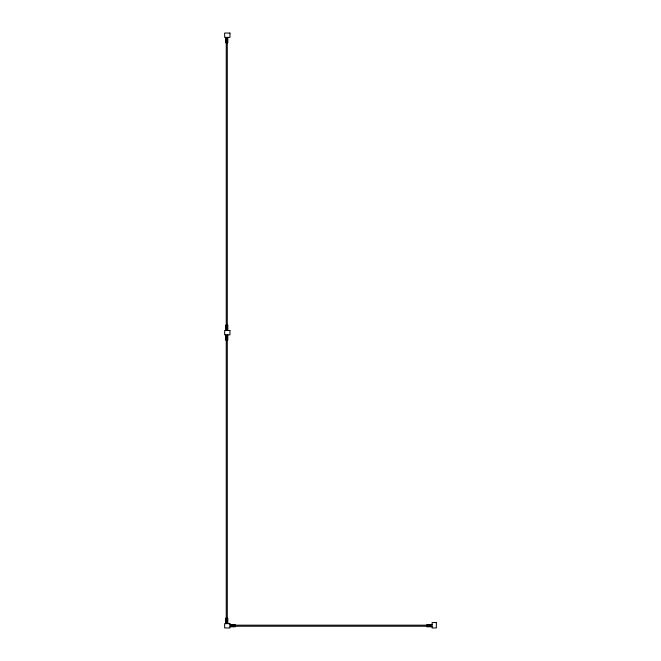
<?xml version="1.0" encoding="UTF-8"?>
<svg xmlns="http://www.w3.org/2000/svg" width="661" height="661" viewBox="0 0 661 661"><rect width="100%" height="100%" fill="white"/><g stroke="black" fill="none" stroke-linecap="round" stroke-linejoin="round"><path stroke-width="0.99" d="M226.236 42.767L225.707 42.767L225.707 37.371M227.293 42.767L227.822 42.767L227.822 37.371M226.236 325.105L225.707 325.105L225.707 330.5M227.293 325.105L227.822 325.105L227.822 330.5M226.236 340.217L225.707 340.217L225.707 334.821M227.293 340.217L227.822 340.217L227.822 334.821M226.236 618.233L225.707 618.233L225.707 623.629M227.293 618.233L227.822 618.233L227.822 623.629M229.945 624.62L235.233 624.62L235.233 625.166M432.112 624.62L426.824 624.62L426.824 625.166M229.945 626.785L235.233 626.785L235.233 626.24M432.112 626.785L426.824 626.785L426.824 626.24M229.945 33.05L224.649 33.05L224.649 37.371L229.945 37.371L229.945 33.05M227.293 38.445L226.236 38.445L226.236 329.418L227.293 329.418L227.293 38.445M229.945 330.5L224.649 330.5L224.649 334.821L229.945 334.821L229.945 330.5M227.293 335.895L226.236 335.895L226.236 622.555L227.293 622.555L227.293 335.895M436.351 622.555L432.112 622.555L432.112 627.95L436.351 627.95L436.351 622.555M229.945 623.629L224.649 623.629L224.649 627.95L229.945 627.95L229.945 623.629M431.055 625.166L231.003 625.166L231.003 626.24L431.055 626.24L431.055 625.166"/></g></svg>
